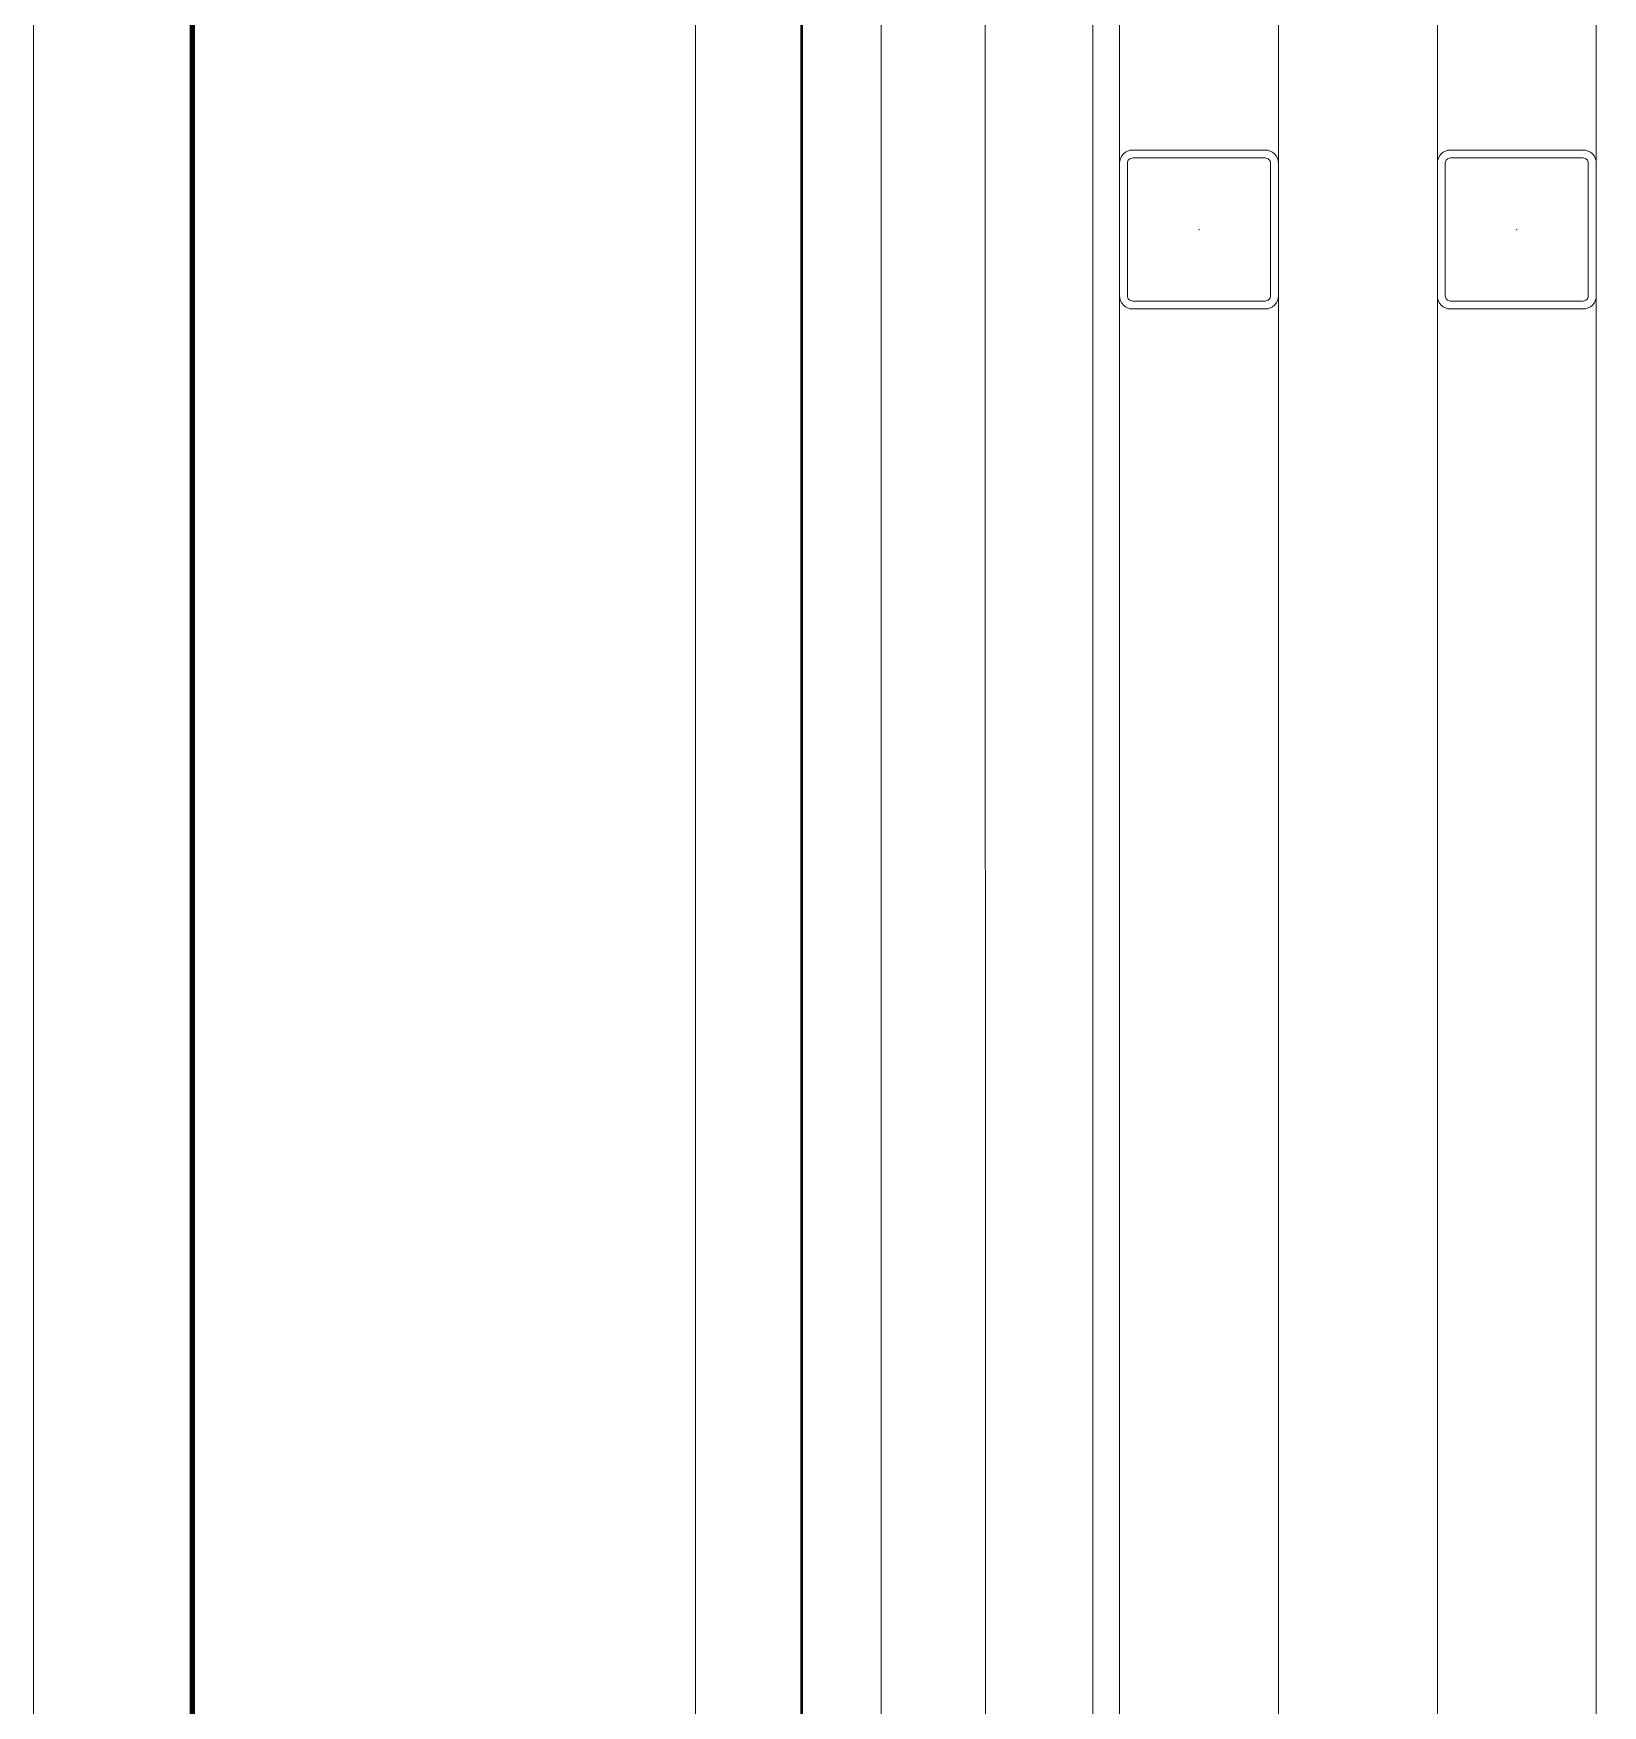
# Model space of a CAD drawing. Extents: x -1439 to 23780, y -1362 to 4476.
# Drawn here: x 13012.5 to 13071.7, y 1883.3 to 1946.4 of the extents above; entities that cross this region are included whole.
import ezdxf

# ---------------------------------------------------------------- set-up
doc = ezdxf.new("R2010")
doc.units = 0
doc.header["$MEASUREMENT"] = 0
doc.linetypes.add('Audi$0$DOT2', pattern=[0.125, 0, -0.125])
doc.linetypes.add('Audi$0$HIDDEN', pattern=[0.375, 0.25, -0.125])
doc.layers.get('0').update_dxf_attribs({"color": 9, "lineweight": 9})
for name, color, linetype, lineweight in [('Audi$0$06B', 8, 'Continuous', 9), ('Audi$0$06C', 8, 'Continuous', 9), ('Audi$0$06D', 8, 'Continuous', 9), ('Audi$0$10', 8, 'Continuous', 9), ('Audi$0$11', 8, 'Continuous', 9), ('Audi$0$20', 8, 'Audi$0$DOT2', 9), ('Audi$0$33', 8, 'Audi$0$BATTING', 9)]:
    doc.layers.add(name, color=color, linetype=linetype, lineweight=lineweight)
doc.linetypes.add('Audi$0$BATTING', pattern='A,0.0001,-0.1,[134,ltypeshp.shx,S=0.1,R=0,X=-0.1,Y=0],-0.2,[134,ltypeshp.shx,S=0.1,R=180,X=0.1,Y=0],-0.1', length=0.4001)

# ---------------------------------------------------------------- blocks, each defined once
blk = doc.blocks.new('Audi$0$prf-60x60')
for points in [[(-2.5, -6), (2.5, -6, 0.414214), (3, -5.5), (3, -0.5, 0.414214), (2.5, 0), (-2.5, 0, 0.414214), (-3, -0.5), (-3, -5.5, 0.414214)], [(-2.5, -5.7), (2.5, -5.7, 0.414214), (2.7, -5.5), (2.7, -0.5, 0.414214), (2.5, -0.3), (-2.5, -0.3, 0.414214), (-2.7, -0.5), (-2.7, -5.5, 0.414214)]]:
    blk.add_lwpolyline(points, format="xyb", close=True)
at = {"color": 252}
blk.add_point((0, -3), dxfattribs=at)
blk = doc.blocks.new('Audi$0$p-2. kat planı')
at = {"layer": 'Audi$0$06C'}
blk.add_lwpolyline([(13012.5, 1124.327), (13012.5, 1124.327), (13012.5, 2865), (16712.5, 2865), (16712.493, 2206.394)], dxfattribs=at)
blk.add_lwpolyline([(13012.5, 1124.327), (13012.5, 1124.327), (13012.5, 2865), (16712.5, 2865), (16712.493, 2206.394)], dxfattribs=at)
at = {"layer": 'Audi$0$06D'}
for points in [[(13037.5, 1825), (13037.498, 2840), (13925, 2840)], [(13044.5, 1825), (13044.5, 2833), (13925, 2833), (13925, 2825)], [(13059.5, 2390), (13059.5, 1825)], [(13065.5, 1825), (13065.5, 2390)]]:
    blk.add_lwpolyline(points, dxfattribs=at)
at = {"layer": 'Audi$0$10'}
for points, const_width in [([(13018.5, 1124.327), (13018.5, 2859), (16706.5, 2859), (16706.5, 2206.394)], 0.2), ([(13018.5, 1124.327), (13018.5, 2859), (16706.5, 2859), (16706.5, 2206.394)], 0.2), ([(13041.499, 1818.188), (13041.497, 2836), (13931.448, 2836)], 0.1)]:
    blk.add_lwpolyline(points, dxfattribs=dict(at, const_width=const_width))
at = {"layer": 'Audi$0$11'}
for points in [[(13052.5, 2390), (13052.5, 2390), (13052.5, 1824), (13072.5, 1824), (13072.5, 2390)], [(13053.5, 2390), (13053.5, 1825), (13071.5, 1825), (13071.5, 2390)]]:
    blk.add_lwpolyline(points, dxfattribs=at)
at = {"layer": 'Audi$0$20', "linetype": 'Audi$0$HIDDEN'}
blk.add_lwpolyline([(16671.487, 2158.026, 0.152192), (13054.425, 1065.279, 0.152192)], format="xyb", dxfattribs=at)
at = {"layer": 'Audi$0$33', "ltscale": 0.4}
blk.add_lwpolyline([(13925, 2829), (13048.289, 2829), (13048.456, 1825)], dxfattribs=at)
at = {"layer": 'Audi$0$10'}
for p in [(13056.5, 1942), (13068.5, 1942)]:
    blk.add_blockref('Audi$0$prf-60x60', p, dxfattribs=at)

msp = doc.modelspace()

# ---------------------------------------------------------------- linework, layer by layer
at = {"layer": 'Audi$0$06B'}
for points in [[(13055.865, 1124.027, -0.149972), (16650.5, 2206.094)], [(13033.607, 1157.262, -0.075525), (14783.962, 1979.921, -0.075525)]]:
    msp.add_lwpolyline(points, format="xyb", dxfattribs=at)

# ---------------------------------------------------------------- block references
msp.add_blockref('Audi$0$p-2. kat planı', (0, 0))

doc.saveas('drawing.dxf')
